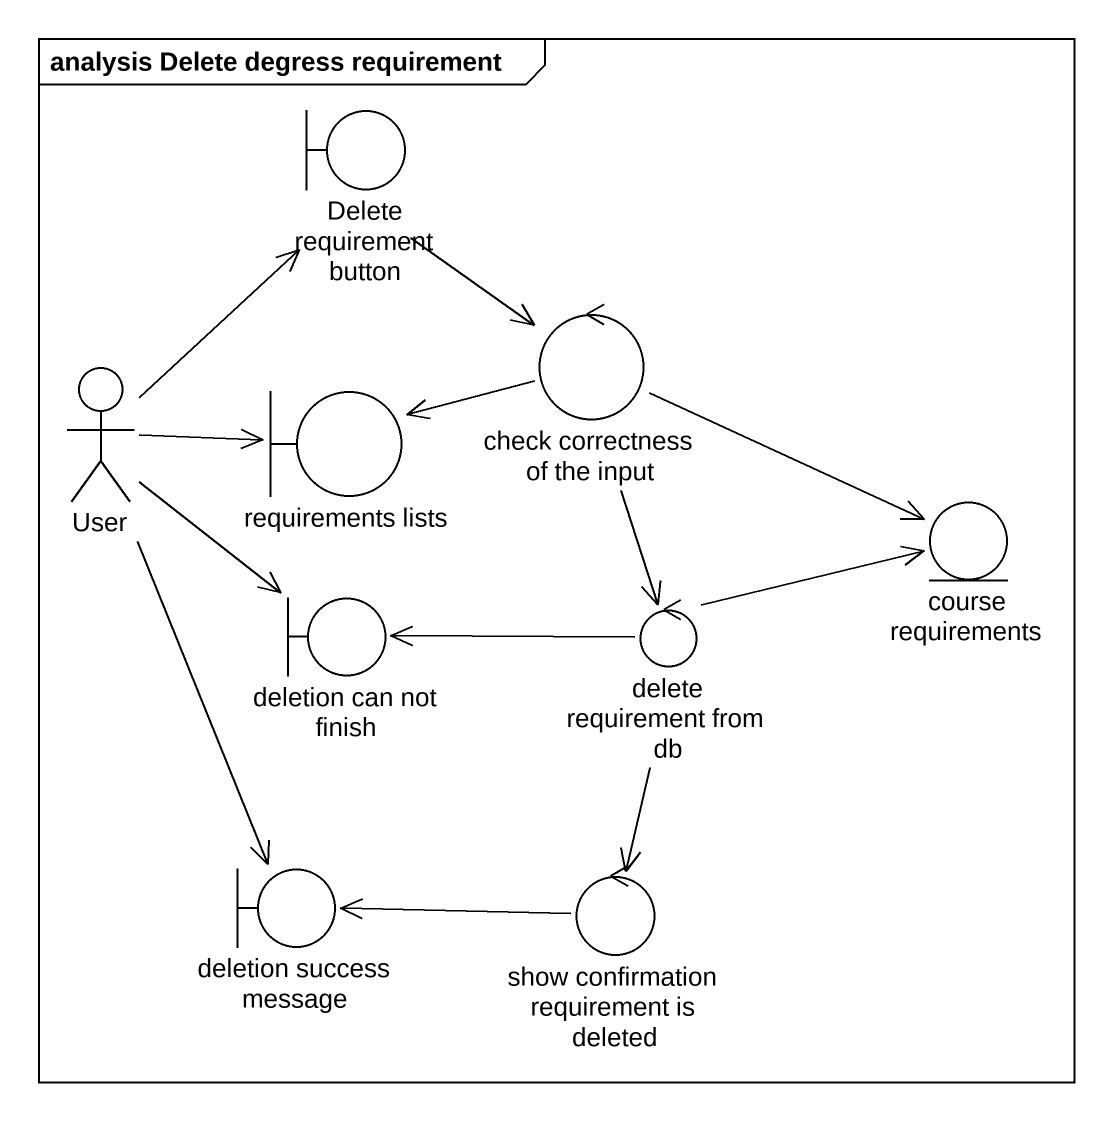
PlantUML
@startuml
mainframe analysis Delete degress requirement
boundary "Delete requirement button" as Delete_requirement_button
control "check correctness of the input" as check_correctness_of_the
actor User
boundary "requirements lists" as requirements_lists
entity "course requirements" as course_requirements
boundary "deletion can not finish" as deletion_can_not_finish
control "delete requirement from db" as delete_requirement_from_db
boundary "deletion success message" as deletion_success_message
control "show confirmation requirement is deleted" as show_confirmation
Delete_requirement_button --> check_correctness_of_the
check_correctness_of_the -left-> requirements_lists
check_correctness_of_the -right-> course_requirements
check_correctness_of_the --> delete_requirement_from_db
User -up-> Delete_requirement_button
User -right-> requirements_lists
User --> deletion_can_not_finish
User --> deletion_success_message
delete_requirement_from_db -right-> course_requirements
delete_requirement_from_db -left-> deletion_can_not_finish
delete_requirement_from_db --> show_confirmation
show_confirmation -left-> deletion_success_message
@enduml
